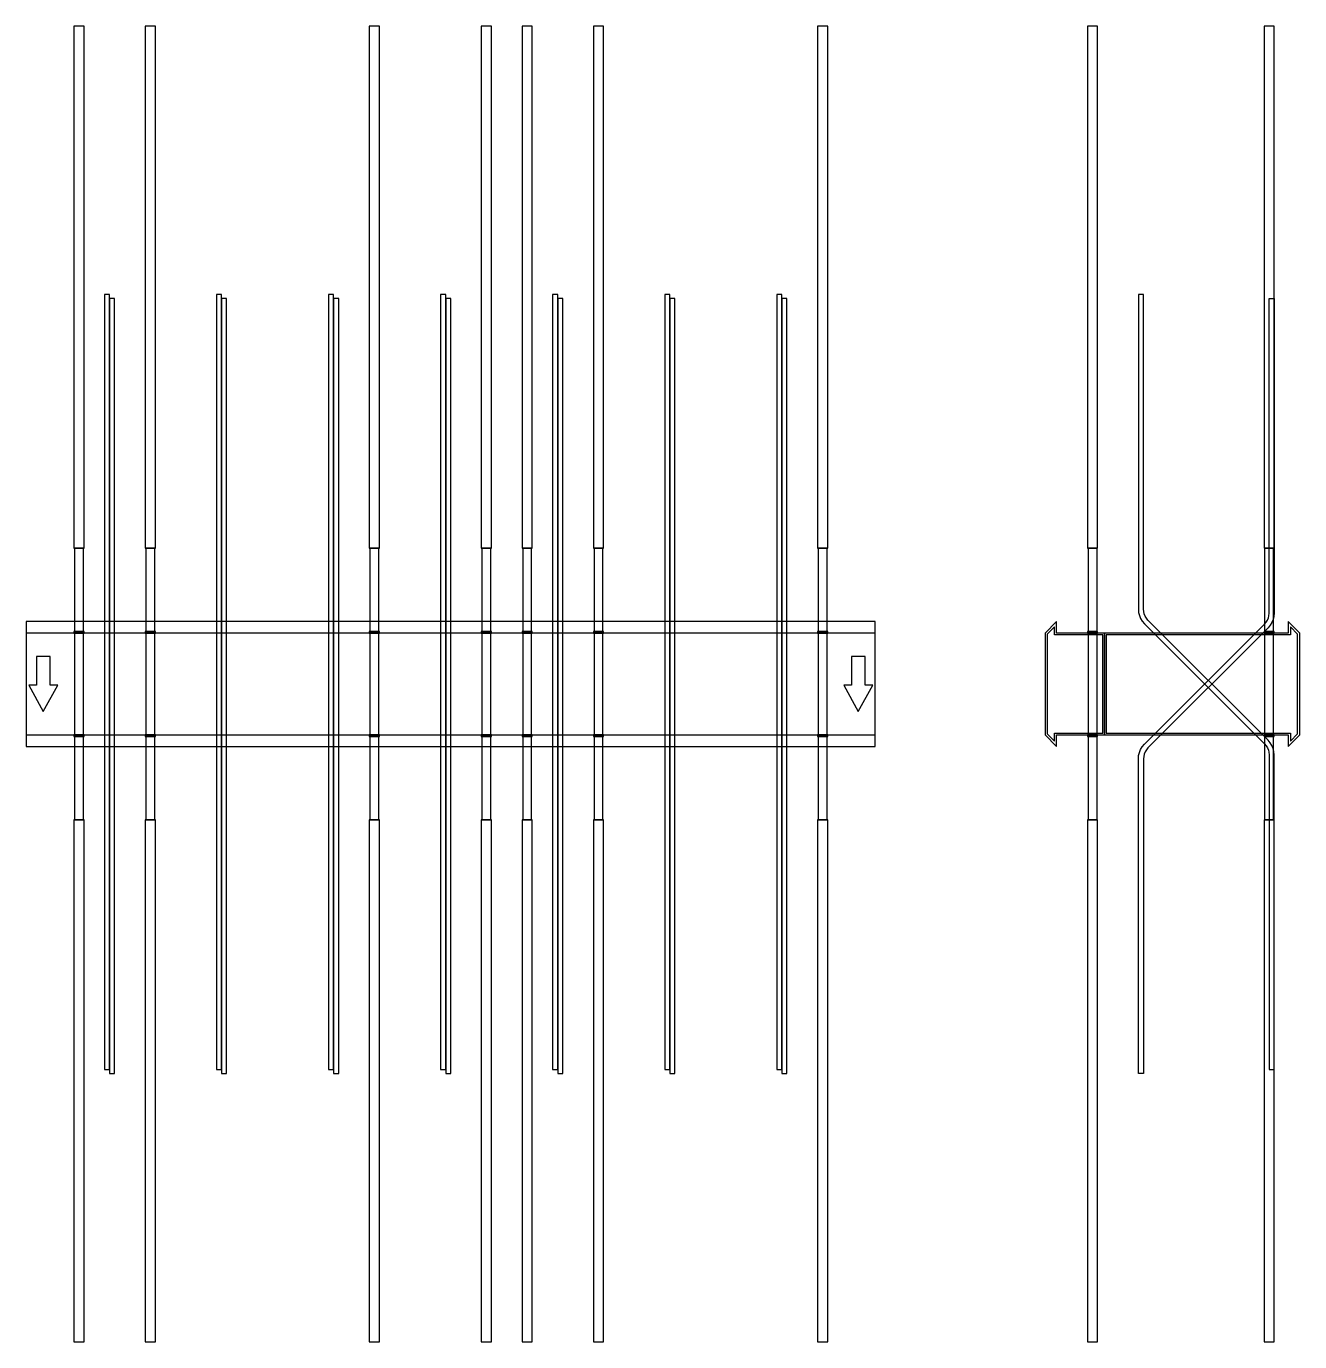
# Model space of a CAD drawing. Extents: x 0 to 1500, y -775 to 775.
import ezdxf

# ---------------------------------------------------------------- set-up
doc = ezdxf.new("R2010")
doc.units = 0
doc.layers.add('Halfen', color=7, linetype='CONTINUOUS')

msp = doc.modelspace()

# ---------------------------------------------------------------- linework, layer by layer
at = {"layer": 'Halfen', "color": 7}
for points in [[(68, 160), (68, 775), (56, 775), (56, 160)], [(152, 160), (152, 775), (140, 775), (140, 160)], [(416, 160), (416, 775), (404, 775), (404, 160)], [(548, 160), (548, 775), (536, 775), (536, 160)], [(596, 160), (596, 775), (584, 775), (584, 160)], [(680, 160), (680, 775), (668, 775), (668, 160)], [(944, 160), (944, 775), (932, 775), (932, 160)], [(1262, 160), (1262, 775), (1250, 775), (1250, 160)], [(1470, 160), (1470, 775), (1458, 775), (1458, 160)], [(98, -454.298), (98, 459.026), (92, 459.026), (92, -454.298)], [(104, -459.026), (104, 454.298), (98, 454.298), (98, -459.026)], [(230, -454.298), (230, 459.026), (224, 459.026), (224, -454.298)], [(236, -459.026), (236, 454.298), (230, 454.298), (230, -459.026)], [(362, -454.298), (362, 459.026), (356, 459.026), (356, -454.298)], [(368, -459.026), (368, 454.298), (362, 454.298), (362, -459.026)], [(494, -454.298), (494, 459.026), (488, 459.026), (488, -454.298)], [(500, -459.026), (500, 454.298), (494, 454.298), (494, -459.026)], [(626, -454.298), (626, 459.026), (620, 459.026), (620, -454.298)], [(632, -459.026), (632, 454.298), (626, 454.298), (626, -459.026)], [(758, -454.298), (758, 459.026), (752, 459.026), (752, -454.298)], [(764, -459.026), (764, 454.298), (758, 454.298), (758, -459.026)], [(890, -454.298), (890, 459.026), (884, 459.026), (884, -454.298)], [(896, -459.026), (896, 454.298), (890, 454.298), (890, -459.026)], [(1470, -454.298), (1470, -83.335), (1469.705, -79.58), (1468.825, -75.918), (1467.384, -72.439), (1465.416, -69.228), (1462.971, -66.364), (1321.272, 75.335), (1319.438, 77.482), (1317.962, 79.891), (1316.881, 82.5), (1316.222, 85.247), (1316, 88.062), (1316, 459.026), (1310, 459.026), (1310, 88.062), (1310.295, 84.308), (1311.175, 80.646), (1312.616, 77.167), (1314.584, 73.956), (1317.029, 71.092), (1458.728, -70.607), (1460.562, -72.754), (1462.038, -75.163), (1463.119, -77.772), (1463.778, -80.519), (1464, -83.335), (1464, -454.298)], [(1310, -459.026), (1310, -88.062), (1310.295, -84.308), (1311.175, -80.646), (1312.616, -77.167), (1314.584, -73.956), (1317.029, -71.092), (1458.728, 70.607), (1460.562, 72.754), (1462.038, 75.163), (1463.119, 77.772), (1463.778, 80.519), (1464, 83.335), (1464, 454.298), (1470, 454.298), (1470, 83.335), (1469.705, 79.58), (1468.825, 75.918), (1467.384, 72.439), (1465.416, 69.228), (1462.971, 66.364), (1321.272, -75.334), (1319.438, -77.482), (1317.962, -79.891), (1316.881, -82.5), (1316.222, -85.247), (1316, -88.062), (1316, -459.026)], [(67.25, 62), (67.25, 160), (56.75, 160), (56.75, 62)], [(151.25, 62), (151.25, 160), (140.75, 160), (140.75, 62)], [(415.25, 62), (415.25, 160), (404.75, 160), (404.75, 62)], [(547.25, 62), (547.25, 160), (536.75, 160), (536.75, 62)], [(595.25, 62), (595.25, 160), (584.75, 160), (584.75, 62)], [(679.25, 62), (679.25, 160), (668.75, 160), (668.75, 62)], [(943.25, 62), (943.25, 160), (932.75, 160), (932.75, 62)], [(1261.25, 62), (1261.25, 160), (1250.75, 160), (1250.75, 62)], [(1469.25, 62), (1469.25, 160), (1458.75, 160), (1458.75, 62)], [(0, -73.5), (1000, -73.5), (1000, 73.5), (0, 73.5)], [(68, 60), (68, 62), (56, 62), (56, 60)], [(152, 60), (152, 62), (140, 62), (140, 60)], [(416, 60), (416, 62), (404, 62), (404, 60)], [(548, 60), (548, 62), (536, 62), (536, 60)], [(596, 60), (596, 62), (584, 62), (584, 60)], [(680, 60), (680, 62), (668, 62), (668, 60)], [(944, 60), (944, 62), (932, 62), (932, 60)], [(1270, -60), (1270, 60), (1213.5, 60), (1213.5, 73.5), (1200, 60), (1200, -60), (1213.5, -73.5), (1213.5, -60)], [(1268, -58), (1268, 58), (1211, 58), (1211, 67.25), (1202.5, 58.75), (1202.5, -58.75), (1211, -67.25), (1211, -58)], [(1262, 60), (1262, 62), (1250, 62), (1250, 60)], [(1500, -60), (1500, 60), (1486.5, 73.5), (1486.5, 60), (1270, 60), (1270, -60), (1486.5, -60), (1486.5, -73.5)], [(1497.5, -58.75), (1497.5, 58.75), (1489, 67.25), (1489, 58), (1272, 58), (1272, -58), (1489, -58), (1489, -67.25)], [(1470, 60), (1470, 62), (1458, 62), (1458, 60)], [(0, -60), (1000, -60), (1000, 60), (0, 60)], [(67.25, -60), (67.25, 60), (56.75, 60), (56.75, -60)], [(151.25, -60), (151.25, 60), (140.75, 60), (140.75, -60)], [(415.25, -60), (415.25, 60), (404.75, 60), (404.75, -60)], [(547.25, -60), (547.25, 60), (536.75, 60), (536.75, -60)], [(595.25, -60), (595.25, 60), (584.75, 60), (584.75, -60)], [(679.25, -60), (679.25, 60), (668.75, 60), (668.75, -60)], [(943.25, -60), (943.25, 60), (932.75, 60), (932.75, -60)], [(1261.25, -60), (1261.25, 60), (1250.75, 60), (1250.75, -60)], [(1469.25, -60), (1469.25, 60), (1458.75, 60), (1458.75, -60)], [(20, -32.5), (37, -1.5), (28, -1.5), (28, 32.5), (12, 32.5), (12, -1.5), (3, -1.5)], [(980, -32.5), (997, -1.5), (988, -1.5), (988, 32.5), (972, 32.5), (972, -1.5), (963, -1.5)], [(68, -62), (68, -60), (56, -60), (56, -62)], [(67.25, -160), (67.25, -62), (56.75, -62), (56.75, -160)], [(152, -62), (152, -60), (140, -60), (140, -62)], [(151.25, -160), (151.25, -62), (140.75, -62), (140.75, -160)], [(416, -62), (416, -60), (404, -60), (404, -62)], [(415.25, -160), (415.25, -62), (404.75, -62), (404.75, -160)], [(548, -62), (548, -60), (536, -60), (536, -62)], [(547.25, -160), (547.25, -62), (536.75, -62), (536.75, -160)], [(596, -62), (596, -60), (584, -60), (584, -62)], [(595.25, -160), (595.25, -62), (584.75, -62), (584.75, -160)], [(680, -62), (680, -60), (668, -60), (668, -62)], [(679.25, -160), (679.25, -62), (668.75, -62), (668.75, -160)], [(944, -62), (944, -60), (932, -60), (932, -62)], [(943.25, -160), (943.25, -62), (932.75, -62), (932.75, -160)], [(1262, -62), (1262, -60), (1250, -60), (1250, -62)], [(1261.25, -160), (1261.25, -62), (1250.75, -62), (1250.75, -160)], [(1470, -62), (1470, -60), (1458, -60), (1458, -62)], [(1469.25, -160), (1469.25, -62), (1458.75, -62), (1458.75, -160)], [(68, -775), (68, -160), (56, -160), (56, -775)], [(152, -775), (152, -160), (140, -160), (140, -775)], [(416, -775), (416, -160), (404, -160), (404, -775)], [(548, -775), (548, -160), (536, -160), (536, -775)], [(596, -775), (596, -160), (584, -160), (584, -775)], [(680, -775), (680, -160), (668, -160), (668, -775)], [(944, -775), (944, -160), (932, -160), (932, -775)], [(1262, -775), (1262, -160), (1250, -160), (1250, -775)], [(1470, -775), (1470, -160), (1458, -160), (1458, -775)]]:
    msp.add_lwpolyline(points, close=True, dxfattribs=at)

doc.saveas('drawing.dxf')
